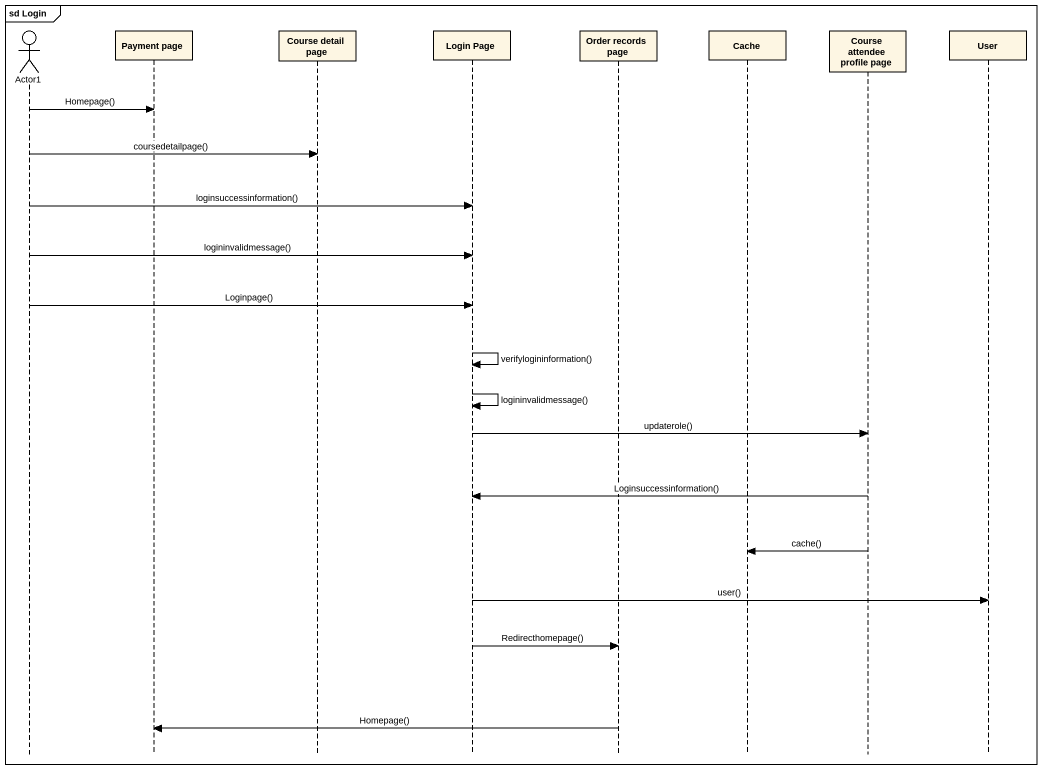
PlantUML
@startuml
mainframe sd Login
hide footbox
actor Actor1
participant "Payment page" as Payment_page
participant "Course detail page" as Course_detail_page
participant "Login Page" as Login_Page
participant "Order records page" as Order_records_page
participant Cache
participant "Course attendee profile page" as Course_attendee_profile_page
participant User

Actor1 -> Payment_page : Homepage()
Actor1 -> Course_detail_page : coursedetailpage()
Actor1 -> Login_Page : loginsuccessinformation()
Actor1 -> Login_Page : logininvalidmessage()
Actor1 -> Login_Page : Loginpage()
Login_Page -> Login_Page : verifylogininformation()
Login_Page -> Login_Page : logininvalidmessage()
Login_Page -> Course_attendee_profile_page : updaterole()
Course_attendee_profile_page -> Login_Page : Loginsuccessinformation()
Course_attendee_profile_page -> Cache : cache()
Login_Page -> User : user()
Login_Page -> Order_records_page : Redirecthomepage()
Order_records_page -> Payment_page : Homepage()
@enduml
